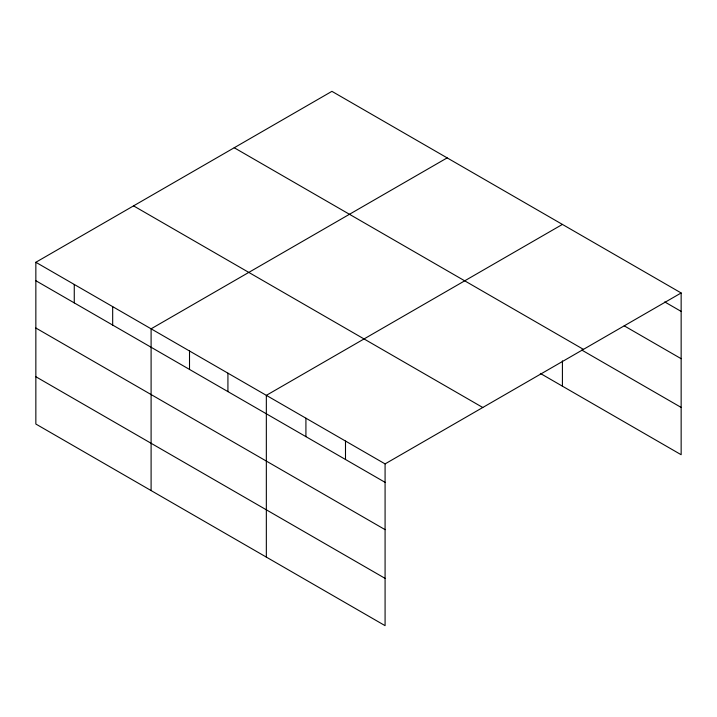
<?xml version="1.0" encoding="UTF-8"?>
<svg xmlns="http://www.w3.org/2000/svg" width="717" height="717" viewBox="0 0 717 717"><rect width="100%" height="100%" fill="white"/><g stroke="black" fill="none" stroke-linecap="round" stroke-linejoin="round"><path stroke-width="1.08" d="M35.85 262.279L385.083 463.899L385.083 625.654L35.85 424.034L35.85 262.279L331.917 91.346L681.15 292.966L681.15 454.721L540.322 373.414M447.166 157.874L151.099 328.816L151.099 490.571M562.415 224.412L266.339 395.354L266.339 557.109M385.083 463.899L681.15 292.966M664.74 301.929L681.15 311.411M624.193 325.823L681.15 358.697M234.217 147.747L583.45 349.376M581.72 350.021L681.15 407.426M133.55 205.869L482.783 407.498M35.85 280.714L385.083 482.344M35.85 328.01L385.083 529.639M35.85 376.739L385.083 578.368M562.415 360.875L562.415 386.167M345.495 441.054L345.495 459.489M305.917 418.199L305.917 436.644M227.925 373.172L227.925 391.607M189.512 350.989L189.512 369.434M112.677 306.634L112.677 325.079M74.263 284.452L74.263 302.897"/></g></svg>
